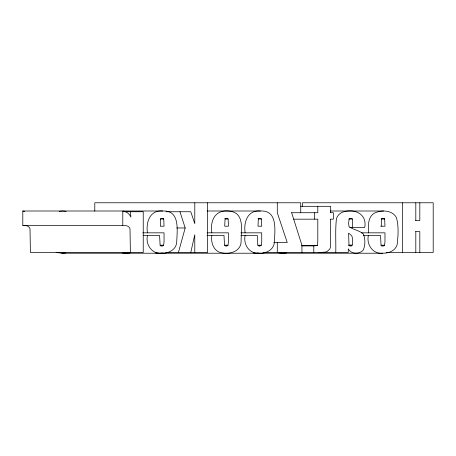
<?xml version="1.0" encoding="UTF-8"?>
<svg xmlns="http://www.w3.org/2000/svg" width="456" height="456" viewBox="0 0 456 456"><rect width="100%" height="100%" fill="white"/><g stroke="black" fill="none" stroke-linecap="round" stroke-linejoin="round"><path stroke-width="0.68" d="M94.791 211.122L94.802 202.777L300.738 202.777L300.738 212.724M194.792 202.777L194.775 223.645L190.768 211.744L165.95 211.744M301.747 245.915L313.802 245.915L317.382 245.453L317.809 240.973L317.809 219.171L293.698 219.171M352.254 245.089L352.682 241.002L352.186 236.767L351.046 235.114L348.612 233.113L348.977 245.288L350.55 246.006L351.61 245.778L352.254 245.089L348.709 245.089M143.173 235.478L159.6 235.478L160.096 244.952L160.831 245.744L162.051 246.006L163.641 245.208L164.052 241.646L164.052 232.834L142.779 232.834M206.984 235.478L224.004 235.478L224.494 244.952L225.23 245.744L226.45 246.006L228.04 245.208L228.456 241.646L228.456 232.834L207.178 232.834M240.853 235.478L257.287 235.478L257.777 244.952L258.512 245.744L259.732 246.006L261.322 245.208L261.738 241.646L261.738 232.834L240.853 232.834M363.386 235.478L380.526 235.478L381.022 244.952L381.757 245.744L382.977 246.006L384.562 245.208L384.978 241.646L384.978 232.834L361.26 232.834M190.768 252.487L194.775 234.726L194.792 252.487M178.421 252.487L185.193 227.971L179.977 211.744M258.324 252.858L255.742 253.222L253.348 252.949M59.172 211.356L62.694 211.003L66.166 211.345M147.425 235.478C145.379 244.576 151.928 254.374 161.794 253.222C168.743 253.701 176.637 249.352 176.728 241.691C177.173 230.274 180.188 209.999 162.684 211.003C149.802 209.828 145.84 222.311 147.425 232.834M245.111 235.478C243.065 244.576 249.614 254.374 259.481 253.222C266.429 253.701 274.324 249.352 274.409 241.691C274.86 230.274 277.875 209.999 260.37 211.003C247.488 209.828 243.521 222.311 245.111 232.834M56.082 252.419L61.805 253.222L382.721 253.222C388.597 253.376 395.483 250.834 397.153 244.61C398.151 235.644 398.909 226.113 396.327 217.375C392.092 210.039 381.649 209.766 374.695 212.986C367.57 216.862 368.34 225.919 368.351 232.834M61.805 253.222L65.635 252.937M130.034 252.937L126.204 253.222L122.362 252.937M163.316 252.937L159.486 253.222L155.644 252.937M286.562 252.937L282.731 253.222L278.89 252.937M318.983 252.487L325.248 252.134L327.015 251.552L329.716 249.141L330.332 247.591L330.685 219.171M300.789 206.306L330.685 206.306L330.685 212.724M124.004 211.744L143.23 211.744L143.23 252.487L30.398 252.487L30.016 228.826L29.315 227.367L27.981 226.267L25.861 225.572L22.8 225.344L22.8 211.003L162.684 211.003M207.184 211.003L260.37 211.003M330.378 211.003L383.61 211.003M291.521 212.724L317.809 212.724L317.809 206.306M330.611 212.724L333.45 212.724L333.45 219.171L330.611 219.171M161.036 218.418L163.162 218.418L163.732 219.005L164.052 226.204L160.301 226.204L160.649 219.142L161.185 218.452L163.162 218.418M224.728 218.418L227.567 218.418L228.137 219.005L228.456 226.204L224.705 226.204L225.053 219.142L225.583 218.452L227.567 218.418M258.01 218.418L260.843 218.418L261.419 219.005L261.738 226.204L257.988 226.204L258.335 219.142L258.865 218.452L260.843 218.418M349.672 218.424L351.798 218.424L352.363 219.034L352.682 227.527M381.963 218.418L384.089 218.418L384.659 219.005L384.978 226.204L380.72 226.204M160.187 219.005L163.732 219.005M225.298 219.005L228.137 219.005M258.58 219.005L261.419 219.005M381.113 219.005L384.659 219.005M348.817 219.034L352.363 219.034M415.564 220.556L419.816 220.556L419.816 202.777M22.8 225.344L125.85 225.572L127.971 226.267L129.31 227.367L130.006 228.826L130.387 252.487M349.843 227.527L364.732 227.527C367.171 214.679 355.822 208.751 344.519 211.561C340.803 212.319 337.474 214.975 336.437 218.698C335.183 229.909 336.038 241.23 335.77 252.487M176.683 227.971L185.193 227.971M415.564 231.608L419.816 231.608L419.816 252.487M273.737 242.541L287.246 242.541L277.282 212.724L277.282 202.777M160.09 245.208L163.641 245.208M224.494 245.208L228.04 245.208M257.777 245.208L261.322 245.208M381.017 245.208L384.562 245.208M301.781 245.453L317.382 245.453M348.777 245.778L351.61 245.778M160.198 245.807L163.037 245.807M225.31 245.807L227.436 245.807M258.592 245.807L260.718 245.807M381.125 245.807L383.958 245.807M165.653 252.487L207.634 252.487L207.634 202.777M263.095 252.487L348.264 252.487L348.264 248.856C350.989 254.397 359.254 254.38 363.147 250.213C365.49 245.242 365.41 238.796 363.232 233.82C359.083 230.4 353.434 229.744 349.057 226.723L348.612 223.349L349.108 219.188L349.763 218.464L351.798 218.424M386.118 252.487L433.2 252.487L433.2 202.777L302.436 202.777L302.436 206.329M382.721 253.222C372.854 254.374 366.305 244.576 368.351 235.478M384.089 218.418L382.111 218.452L381.575 219.142L381.227 226.204M22.8 211.003L24.675 211.385M291.646 212.724L301.946 245.271L301.946 252.487M130.387 211.744L130.895 217.102C129.384 213.892 126.46 211.213 122.789 211.003L122.789 225.344M415.809 202.777L415.809 220.556M415.809 231.608L415.809 252.487M402.431 202.777L402.431 252.487M314.344 212.724L314.344 219.171M313.802 245.915L313.802 252.487M277.282 242.541L277.282 252.487M211.829 232.834C209.811 219.262 216.247 208.312 231.249 211.413C245.106 214.217 240.865 231.614 241.127 241.691C240.939 251.039 230.195 254.568 222.357 252.937C213.938 251.986 210.615 242.923 211.829 235.478"/></g></svg>
